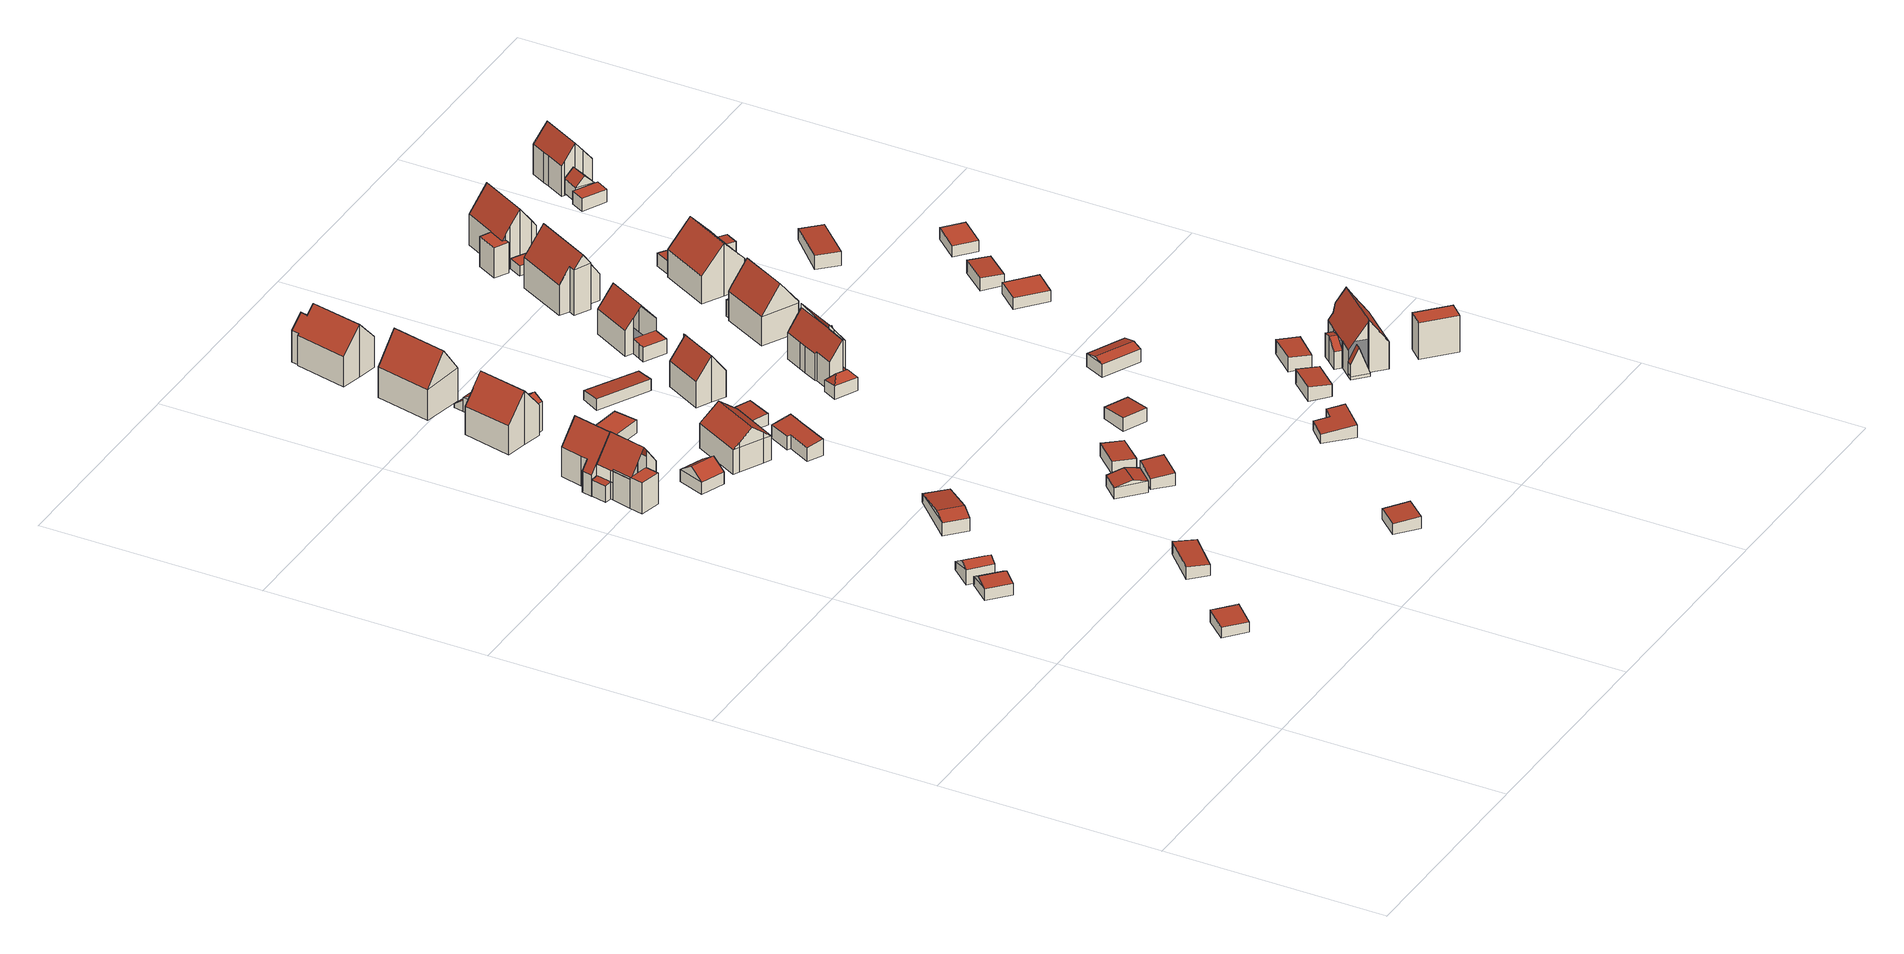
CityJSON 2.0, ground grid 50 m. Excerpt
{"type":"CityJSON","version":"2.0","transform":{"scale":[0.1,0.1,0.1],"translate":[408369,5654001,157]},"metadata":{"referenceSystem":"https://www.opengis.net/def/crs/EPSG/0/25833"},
"CityObjects":{
"building1":{"type":"Building","attributes":{"Dachtyp_tdc":"tdcPolyFlatRoof","Gemeindeschluessel":14612000,"Dachneigung":4.51,"QualitaetDacherkennung":78,"Geometrietyp2DReferenz":"3000","measuredHeight":2.89,"function":"31001_9998","roofType":"2100"},"geometry":[{"type":"Solid","lod":"2","boundaries":[[[[0,1,2,3]],[[1,4,5,2]],[[4,6,7,5]],[[6,0,3,7]],[[6,4,1,0]],[[3,2,5,7]]]],"semantics":{"surfaces":[{"type":"WallSurface"},{"type":"RoofSurface"},{"type":"GroundSurface"}],"values":[[0,0,0,0,1,2]]}}]},
"building2":{"type":"Building","attributes":{"Dachtyp_tdc":"tdcGableRoof","Gemeindeschluessel":14612000,"Dachneigung":11.69,"QualitaetDacherkennung":64,"Geometrietyp2DReferenz":"3000","measuredHeight":3.47,"function":"31001_9998","roofType":"3100"},"geometry":[{"type":"Solid","lod":"2","boundaries":[[[[8,9,10,11]],[[9,12,13,10]],[[12,14,15,13]],[[14,8,11,15]],[[12,9,16]],[[8,14,17]],[[9,8,17,16]],[[14,12,16,17]],[[11,10,13,15]]]],"semantics":{"surfaces":[{"type":"WallSurface"},{"type":"RoofSurface"},{"type":"GroundSurface"}],"values":[[0,0,0,0,0,0,1,1,2]]}}]},
"building3":{"type":"Building","attributes":{"Dachtyp_tdc":"tdcGableRoof","Gemeindeschluessel":14612000,"Dachneigung":33.63,"QualitaetDacherkennung":58,"Geometrietyp2DReferenz":"3000","measuredHeight":4.42,"function":"31001_9998","roofType":"3100"},"geometry":[{"type":"Solid","lod":"2","boundaries":[[[[18,19,20,21]],[[19,22,23,20]],[[22,24,25,23]],[[24,18,21,25]],[[22,19,26]],[[18,24,27]],[[19,18,27,26]],[[24,22,26,27]],[[21,20,23,25]]]],"semantics":{"surfaces":[{"type":"WallSurface"},{"type":"RoofSurface"},{"type":"GroundSurface"}],"values":[[0,0,0,0,0,0,1,1,2]]}}]},
"building4":{"type":"Building","attributes":{"Dachtyp_tdc":"tdcPolyFlatRoof","Gemeindeschluessel":14612000,"Dachneigung":4.24,"QualitaetDacherkennung":77,"Geometrietyp2DReferenz":"3000","measuredHeight":2.96,"function":"31001_9998","roofType":"2100"},"geometry":[{"type":"Solid","lod":"2","boundaries":[[[[28,29,30,31]],[[29,32,33,30]],[[32,34,35,33]],[[34,28,31,35]],[[34,32,29,28]],[[31,30,33,35]]]],"semantics":{"surfaces":[{"type":"WallSurface"},{"type":"RoofSurface"},{"type":"GroundSurface"}],"values":[[0,0,0,0,1,2]]}}]},
"building5":{"type":"Building","attributes":{"Gemeindeschluessel":14612000,"Geometrietyp2DReferenz":"3000","function":"31001_9998","roofType":"9999"},"children":["building5-1","building5-2","building5-3"]},
"building5-1":{"type":"BuildingPart","attributes":{"Dachtyp_tdc":"tdcGableRoof","Dachneigung":53.33,"QualitaetDacherkennung":81,"Geometrietyp2DReferenz":"3000","measuredHeight":12.27,"roofType":"3100"},"parents":["building5"],"geometry":[{"type":"MultiSurface","lod":"2","boundaries":[[[36,37,38,39]],[[37,40,41,38]],[[40,42,43,44,41]],[[45,46,47,48,49]],[[46,50,51,47]],[[50,52,53,51]],[[52,36,39,53]],[[46,45,54,55,56,57]],[[57,42,40,37,36,52,50,46]],[[39,38,41,44,58,59,60,48,47,51,53]]],"semantics":{"surfaces":[{"type":"WallSurface"},{"type":"RoofSurface"},{"type":"GroundSurface"}],"values":[0,0,0,0,0,0,0,1,1,2]}}]},
"building5-2":{"type":"BuildingPart","attributes":{"Dachtyp_tdc":"tdcPolyFlatRoof","Dachneigung":0,"QualitaetDacherkennung":50,"Geometrietyp2DReferenz":"3000","measuredHeight":7.19,"roofType":"1000"},"parents":["building5"],"geometry":[{"type":"MultiSurface","lod":"2","boundaries":[[[43,61,62,44]],[[61,63,64,62]],[[63,65,59,64]],[[65,66,60,59]],[[66,54,60]],[[65,63,61,43,67,56,65,66]],[[59,58,44,62,64,59,60]]],"semantics":{"surfaces":[{"type":"WallSurface"},{"type":"RoofSurface"},{"type":"GroundSurface"}],"values":[0,0,0,0,0,1,2]}}]},
"building5-3":{"type":"BuildingPart","attributes":{"Dachtyp_tdc":"tdcPolyFlatRoof","Dachneigung":8.34,"QualitaetDacherkennung":55,"Geometrietyp2DReferenz":"3000","measuredHeight":3.97,"roofType":"2100"},"parents":["building5"],"geometry":[{"type":"MultiSurface","lod":"2","boundaries":[[[68,69,70,60]],[[69,71,72,70]],[[71,73,74,72]],[[73,49,48,74]],[[49,73,71,69,68]],[[70,72,74,48,60]]],"semantics":{"surfaces":[{"type":"WallSurface"},{"type":"RoofSurface"},{"type":"GroundSurface"}],"values":[0,0,0,0,1,2]}}]},
"building6":{"type":"Building","attributes":{"Dachtyp_tdc":"tdcGableRoof","Gemeindeschluessel":14612000,"Dachneigung":11.07,"QualitaetDacherkennung":45,"Geometrietyp2DReferenz":"3000","measuredHeight":3.77,"function":"31001_9998","roofType":"3100"},"geometry":[{"type":"Solid","lod":"2","boundaries":[[[[75,76,77,78]],[[76,79,80,77]],[[79,81,82,80]],[[81,75,78,82]],[[79,76,83]],[[75,81,84]],[[76,75,84,83]],[[81,79,83,84]],[[78,77,80,82]]]],"semantics":{"surfaces":[{"type":"WallSurface"},{"type":"RoofSurface"},{"type":"GroundSurface"}],"values":[[0,0,0,0,0,0,1,1,2]]}}]},
"building7":{"type":"Building","attributes":{"Gemeindeschluessel":14612000,"Geometrietyp2DReferenz":"3000","function":"31001_9998","roofType":"9999"},"children":["building7-1","building7-2"]},
"building7-1":{"type":"BuildingPart","attributes":{"Dachtyp_tdc":"tdcFreeFormRoof","Dachneigung":43.07,"QualitaetDacherkennung":20,"Geometrietyp2DReferenz":"3000","measuredHeight":5,"roofType":"5000"},"parents":["building7"],"geometry":[{"type":"MultiSurface","lod":"2","boundaries":[[[85,86,87,88]],[[86,89,90,87]],[[89,91,92,90]],[[93,91,89]],[[94,93,89,86]],[[94,86,85]],[[93,94,85,91]],[[88,87,90,92]]],"semantics":{"surfaces":[{"type":"WallSurface"},{"type":"RoofSurface"},{"type":"GroundSurface"}],"values":[0,0,0,1,1,1,1,2]}}]},
"building7-2":{"type":"BuildingPart","attributes":{"Dachtyp_tdc":"tdcGableRoof","Dachneigung":53.76,"QualitaetDacherkennung":70,"Geometrietyp2DReferenz":"3000","measuredHeight":12.37,"roofType":"3100"},"parents":["building7"],"geometry":[{"type":"MultiSurface","lod":"2","boundaries":[[[95,96,97,98]],[[96,99,100,97]],[[99,101,102,100]],[[101,103,104,102]],[[103,105,106,104]],[[105,107,88,106]],[[107,85,88]],[[108,92,91]],[[108,109,110,92]],[[109,111,112,110]],[[111,113,114,112]],[[113,115,116,114]],[[115,95,98,116]],[[111,109,108,107,105,103]],[[103,101,99,96,95,115,113,111]],[[98,97,100,102,104,106,88,92,110,112,114,116]]],"semantics":{"surfaces":[{"type":"WallSurface"},{"type":"RoofSurface"},{"type":"GroundSurface"}],"values":[0,0,0,0,0,0,0,0,0,0,0,0,0,1,1,2]}}]},
"building8":{"type":"Building","attributes":{"Dachtyp_tdc":"tdcGableRoof","Gemeindeschluessel":14612000,"Dachneigung":35.34,"QualitaetDacherkennung":80,"Geometrietyp2DReferenz":"3000","measuredHeight":5.05,"function":"31001_9998","roofType":"3100"},"geometry":[{"type":"Solid","lod":"2","boundaries":[[[[117,118,119,120]],[[118,121,122,119]],[[121,123,124,122]],[[123,117,120,124]],[[121,118,125]],[[117,123,126]],[[118,117,126,125]],[[123,121,125,126]],[[120,119,122,124]]]],"semantics":{"surfaces":[{"type":"WallSurface"},{"type":"RoofSurface"},{"type":"GroundSurface"}],"values":[[0,0,0,0,0,0,1,1,2]]}}]},
"building9":{"type":"Building","attributes":{"Dachtyp_tdc":"tdcPolyFlatRoof","Gemeindeschluessel":14612000,"Dachneigung":3.6,"QualitaetDacherkennung":61,"Geometrietyp2DReferenz":"3000","measuredHeight":2.78,"function":"31001_9998","roofType":"2100"},"geometry":[{"type":"Solid","lod":"2","boundaries":[[[[127,128,129,130]],[[128,131,132,129]],[[131,133,134,132]],[[133,127,130,134]],[[133,131,128,127]],[[130,129,132,134]]]],"semantics":{"surfaces":[{"type":"WallSurface"},{"type":"RoofSurface"},{"type":"GroundSurface"}],"values":[[0,0,0,0,1,2]]}}]},
"building10":{"type":"Building","attributes":{"Dachtyp_tdc":"tdcGableRoof","Gemeindeschluessel":14612000,"Dachneigung":14.65,"QualitaetDacherkennung":82,"Geometrietyp2DReferenz":"3000","measuredHeight":3.55,"function":"31001_9998","roofType":"3100"},"geometry":[{"type":"Solid","lod":"2","boundaries":[[[[135,136,137,138]],[[136,139,140,137]],[[139,141,142,140]],[[141,135,138,142]],[[139,136,143]],[[135,141,144]],[[136,135,144,143]],[[141,139,143,144]],[[138,137,140,142]]]],"semantics":{"surfaces":[{"type":"WallSurface"},{"type":"RoofSurface"},{"type":"GroundSurface"}],"values":[[0,0,0,0,0,0,1,1,2]]}}]},
"building11":{"type":"Building","attributes":{"Gemeindeschluessel":14612000,"Geometrietyp2DReferenz":"3000","function":"31001_9998","roofType":"9999"},"children":["building11-1","building11-2","building11-3"]},
"building11-1":{"type":"BuildingPart","attributes":{"Dachtyp_tdc":"tdcGableRoof","Dachneigung":34.03,"QualitaetDacherkennung":47,"Geometrietyp2DReferenz":"3000","measuredHeight":8.12,"roofType":"3100"},"parents":["building11"],"geometry":[{"type":"MultiSurface","lod":"2","boundaries":[[[145,146,147,148]],[[146,149,150,147]],[[149,151,152,150]],[[151,153,154,152]],[[153,155,156,154]],[[151,149,146,145,146,157,158]],[[158,159,155,153,151]],[[160,147,148,147,150,152,154,156]]],"semantics":{"surfaces":[{"type":"WallSurface"},{"type":"RoofSurface"},{"type":"GroundSurface"}],"values":[0,0,0,0,0,1,1,2]}}]},
"building11-2":{"type":"BuildingPart","attributes":{"Dachtyp_tdc":"tdcPolyFlatRoof","Dachneigung":3.26,"QualitaetDacherkennung":32,"Geometrietyp2DReferenz":"3000","measuredHeight":3.89,"roofType":"2100"},"parents":["building11"],"geometry":[{"type":"MultiSurface","lod":"2","boundaries":[[[161,162,163,164]],[[162,165,166,163]],[[165,167,168,166]],[[167,165,162,161,169]],[[164,163,166,168,170]]],"semantics":{"surfaces":[{"type":"WallSurface"},{"type":"RoofSurface"},{"type":"GroundSurface"}],"values":[0,0,0,1,2]}}]},
"building11-3":{"type":"BuildingPart","attributes":{"Dachtyp_tdc":"tdcGableRoof","Dachneigung":50.67,"QualitaetDacherkennung":72,"Geometrietyp2DReferenz":"3000","measuredHeight":12.49,"roofType":"3100"},"parents":["building11"],"geometry":[{"type":"MultiSurface","lod":"2","boundaries":[[[171,172,173,168,167]],[[172,174,175,173]],[[174,176,148,175]],[[176,145,148]],[[177,156,155]],[[177,178,179,156]],[[178,180,181,179]],[[180,182,183,181]],[[182,184,185,183]],[[184,186,161,164,185]],[[180,178,177,159,187,157,176,174,172,171,188]],[[188,186,184,182,180]],[[164,170,168,173,175,148,147,160,156,179,181,183,185]]],"semantics":{"surfaces":[{"type":"WallSurface"},{"type":"RoofSurface"},{"type":"GroundSurface"}],"values":[0,0,0,0,0,0,0,0,0,0,1,1,2]}}]},
"building12":{"type":"Building","attributes":{"Dachtyp_tdc":"tdcPolyFlatRoof","Gemeindeschluessel":14612000,"Dachneigung":4,"QualitaetDacherkennung":85,"Geometrietyp2DReferenz":"3000","measuredHeight":2.84,"function":"31001_9998","roofType":"2100"},"geometry":[{"type":"Solid","lod":"2","boundaries":[[[[189,190,191,192]],[[190,193,194,191]],[[193,195,196,194]],[[195,189,192,196]],[[195,193,190,189]],[[192,191,194,196]]]],"semantics":{"surfaces":[{"type":"WallSurface"},{"type":"RoofSurface"},{"type":"GroundSurface"}],"values":[[0,0,0,0,1,2]]}}]},
"building13":{"type":"Building","attributes":{"Dachtyp_tdc":"tdcPolyFlatRoof","Gemeindeschluessel":14612000,"Dachneigung":0,"QualitaetDacherkennung":68,"Geometrietyp2DReferenz":"3000","measuredHeight":3,"function":"31001_9998","roofType":"1000"},"geometry":[{"type":"Solid","lod":"2","boundaries":[[[[197,198,199,200]],[[198,201,202,199]],[[201,203,204,202]],[[203,197,200,204]],[[203,201,198,197]],[[200,199,202,204]]]],"semantics":{"surfaces":[{"type":"WallSurface"},{"type":"RoofSurface"},{"type":"GroundSurface"}],"values":[[0,0,0,0,1,2]]}}]},
"building14":{"type":"Building","attributes":{"Dachtyp_tdc":"tdcGableRoof","Gemeindeschluessel":14612000,"Dachneigung":38.15,"QualitaetDacherkennung":83,"Geometrietyp2DReferenz":"3000","measuredHeight":9.28,"function":"31001_9998","roofType":"3100"},"geometry":[{"type":"Solid","lod":"2","boundaries":[[[[205,206,207,208]],[[206,209,210,207]],[[209,211,212,210]],[[211,213,214,212]],[[213,215,216,214]],[[215,205,208,216]],[[215,217,218,219,205]],[[206,219,218,220,209]],[[209,220,211]],[[211,220,218,217,213]],[[205,219,206]],[[213,217,215]],[[208,207,210,212,214,216]]]],"semantics":{"surfaces":[{"type":"WallSurface"},{"type":"RoofSurface"},{"type":"GroundSurface"}],"values":[[0,0,0,0,0,0,1,1,0,0,0,0,2]]}}]},
"building15":{"type":"Building","attributes":{"Dachtyp_tdc":"tdcPolyFlatRoof","Gemeindeschluessel":14612000,"Dachneigung":5.16,"QualitaetDacherkennung":82,"Geometrietyp2DReferenz":"3000","measuredHeight":3.08,"function":"31001_9998","roofType":"2100"},"geometry":[{"type":"Solid","lod":"2","boundaries":[[[[221,222,223,224]],[[222,225,226,223]],[[225,227,228,226]],[[227,221,224,228]],[[227,225,222,221]],[[224,223,226,228]]]],"semantics":{"surfaces":[{"type":"WallSurface"},{"type":"RoofSurface"},{"type":"GroundSurface"}],"values":[[0,0,0,0,1,2]]}}]},
"building16":{"type":"Building","attributes":{"Dachtyp_tdc":"tdcPolyFlatRoof","Gemeindeschluessel":14612000,"Dachneigung":7.76,"QualitaetDacherkennung":77,"Geometrietyp2DReferenz":"3000","measuredHeight":3.78,"function":"31001_9998","roofType":"2100"},"geometry":[{"type":"Solid","lod":"2","boundaries":[[[[229,230,231,232]],[[230,233,234,231]],[[233,235,236,234]],[[235,237,238,236]],[[237,239,240,238]],[[239,241,242,240]],[[241,243,244,242]],[[243,245,246,244]],[[245,247,248,246]],[[247,249,250,248]],[[249,229,232,250]],[[249,247,245,243,241,239,237,235,233,230,229]],[[232,231,234,236,238,240,242,244,246,248,250]]]],"semantics":{"surfaces":[{"type":"WallSurface"},{"type":"RoofSurface"},{"type":"GroundSurface"}],"values":[[0,0,0,0,0,0,0,0,0,0,0,1,2]]}}]},
"building17":{"type":"Building","attributes":{"Dachtyp_tdc":"tdcGableRoof","Gemeindeschluessel":14612000,"Dachneigung":27.04,"QualitaetDacherkennung":71,"Geometrietyp2DReferenz":"3000","measuredHeight":4.66,"function":"31001_9998","roofType":"3100"},"geometry":[{"type":"Solid","lod":"2","boundaries":[[[[251,252,253,254]],[[255,256,257,258]],[[259,260,256,255]],[[260,252,257,256]],[[252,251,258,257]],[[251,259,255,258]],[[252,260,253]],[[259,251,254]],[[260,259,254,253]]]],"semantics":{"surfaces":[{"type":"RoofSurface"},{"type":"GroundSurface"},{"type":"WallSurface"}],"values":[[0,1,2,2,2,2,2,2,0]]}}]},
"building18":{"type":"Building","attributes":{"Dachtyp_tdc":"tdcGableRoof","Gemeindeschluessel":14612000,"Dachneigung":54.34,"QualitaetDacherkennung":71,"Geometrietyp2DReferenz":"3000","measuredHeight":13.81,"function":"31001_9998","roofType":"3100"},"geometry":[{"type":"Solid","lod":"2","boundaries":[[[[261,262,263,264]],[[262,265,266,263]],[[265,267,268,266]],[[267,261,264,268]],[[265,262,269]],[[261,267,270]],[[262,261,270,269]],[[267,265,269,270]],[[264,263,266,268]]]],"semantics":{"surfaces":[{"type":"WallSurface"},{"type":"RoofSurface"},{"type":"GroundSurface"}],"values":[[0,0,0,0,0,0,1,1,2]]}}]},
"building19":{"type":"Building","attributes":{"Dachtyp_tdc":"tdcPolyFlatRoof","Gemeindeschluessel":14612000,"Dachneigung":38.9,"QualitaetDacherkennung":27,"Geometrietyp2DReferenz":"3000","measuredHeight":2.67,"function":"31001_9998","roofType":"2100"},"geometry":[{"type":"Solid","lod":"2","boundaries":[[[[271,272,273,257]],[[272,274,275,273]],[[274,276,258,275]],[[276,271,257,258]],[[276,274,272,271]],[[257,273,275,258]]]],"semantics":{"surfaces":[{"type":"WallSurface"},{"type":"RoofSurface"},{"type":"GroundSurface"}],"values":[[0,0,0,0,1,2]]}}]},
"building20":{"type":"Building","attributes":{"Dachtyp_tdc":"tdcPolyFlatRoof","Gemeindeschluessel":14612000,"Dachneigung":2.63,"QualitaetDacherkennung":76,"Geometrietyp2DReferenz":"3000","measuredHeight":2.51,"function":"31001_9998","roofType":"2100"},"geometry":[{"type":"Solid","lod":"2","boundaries":[[[[277,278,279,280]],[[278,281,282,279]],[[281,283,284,282]],[[283,277,280,284]],[[283,281,278,277]],[[280,279,282,284]]]],"semantics":{"surfaces":[{"type":"WallSurface"},{"type":"RoofSurface"},{"type":"GroundSurface"}],"values":[[0,0,0,0,1,2]]}}]},
"building21":{"type":"Building","attributes":{"Dachtyp_tdc":"tdcPolyFlatRoof","Gemeindeschluessel":14612000,"Dachneigung":6.71,"QualitaetDacherkennung":60,"Geometrietyp2DReferenz":"3000","measuredHeight":2.64,"function":"31001_9998","roofType":"2100"},"geometry":[{"type":"Solid","lod":"2","boundaries":[[[[285,286,287,288]],[[286,289,290,287]],[[289,291,292,290]],[[291,285,288,292]],[[291,289,286,285]],[[288,287,290,292]]]],"semantics":{"surfaces":[{"type":"WallSurface"},{"type":"RoofSurface"},{"type":"GroundSurface"}],"values":[[0,0,0,0,1,2]]}}]},
"building22":{"type":"Building","attributes":{"Dachtyp_tdc":"tdcGableRoof","Gemeindeschluessel":14612000,"Dachneigung":47.99,"QualitaetDacherkennung":70,"Geometrietyp2DReferenz":"3000","measuredHeight":12.25,"function":"31001_9998","roofType":"3100"},"geometry":[{"type":"Solid","lod":"2","boundaries":[[[[293,294,295,296]],[[294,297,298,295]],[[297,299,300,298]],[[299,301,302,300]],[[301,303,304,302]],[[303,305,306,304]],[[305,307,308,306]],[[307,309,310,308]],[[309,311,312,310]],[[311,293,296,312]],[[307,305,303,301]],[[301,299,297,294,293,311,309,307]],[[296,295,298,300,302,304,306,308,310,312]]]],"semantics":{"surfaces":[{"type":"WallSurface"},{"type":"RoofSurface"},{"type":"GroundSurface"}],"values":[[0,0,0,0,0,0,0,0,0,0,1,1,2]]}}]},
"building23":{"type":"Building","attributes":{"Dachtyp_tdc":"tdcPolyFlatRoof","Gemeindeschluessel":14612000,"Dachneigung":4.52,"QualitaetDacherkennung":79,"Geometrietyp2DReferenz":"3000","measuredHeight":3.19,"function":"31001_9998","roofType":"2100"},"geometry":[{"type":"Solid","lod":"2","boundaries":[[[[313,314,315,316]],[[314,317,318,315]],[[317,319,320,318]],[[319,313,316,320]],[[319,317,314,313]],[[316,315,318,320]]]],"semantics":{"surfaces":[{"type":"WallSurface"},{"type":"RoofSurface"},{"type":"GroundSurface"}],"values":[[0,0,0,0,1,2]]}}]},
"building24":{"type":"Building","attributes":{"Dachtyp_tdc":"tdcPolyFlatRoof","Gemeindeschluessel":14612000,"Dachneigung":5.51,"QualitaetDacherkennung":54,"Geometrietyp2DReferenz":"3000","measuredHeight":2.88,"function":"31001_9998","roofType":"2100"},"geometry":[{"type":"Solid","lod":"2","boundaries":[[[[321,322,323,324]],[[322,325,326,323]],[[325,327,328,326]],[[327,329,330,328]],[[329,331,332,330]],[[331,321,324,332]],[[331,329,327,325,322,321]],[[324,323,326,328,330,332]]]],"semantics":{"surfaces":[{"type":"WallSurface"},{"type":"RoofSurface"},{"type":"GroundSurface"}],"values":[[0,0,0,0,0,0,1,2]]}}]},
"building25":{"type":"Building","attributes":{"Dachtyp_tdc":"tdcGableRoof","Gemeindeschluessel":14612000,"Dachneigung":53.02,"QualitaetDacherkennung":72,"Geometrietyp2DReferenz":"3000","measuredHeight":10.78,"function":"31001_9998","roofType":"3100"},"geometry":[{"type":"Solid","lod":"2","boundaries":[[[[333,334,335,336]],[[334,337,338,335]],[[337,339,340,338]],[[339,341,342,340]],[[341,343,344,342]],[[343,345,346,344]],[[345,347,348,346]],[[347,349,350,348]],[[349,351,352,350]],[[351,333,336,352]],[[347,345,343,341,339,337,334,333]],[[333,351,349,347]],[[336,335,338,340,342,344,346,348,350,352]]]],"semantics":{"surfaces":[{"type":"WallSurface"},{"type":"RoofSurface"},{"type":"GroundSurface"}],"values":[[0,0,0,0,0,0,0,0,0,0,1,1,2]]}}]},
"building26":{"type":"Building","attributes":{"Dachtyp_tdc":"tdcFreeFormRoof","Gemeindeschluessel":14612000,"Dachneigung":45.6,"QualitaetDacherkennung":72,"Geometrietyp2DReferenz":"3000","measuredHeight":4.65,"function":"31001_9998","roofType":"5000"},"geometry":[{"type":"Solid","lod":"2","boundaries":[[[[353,354,355,356]],[[354,357,358,355]],[[357,359,360,358]],[[359,361,362,360]],[[361,363,364,362]],[[363,353,356,364]],[[365,354,353]],[[361,366,363]],[[363,366,365,353]],[[361,359,357,354,365,366]],[[356,355,358,360,362,364]]]],"semantics":{"surfaces":[{"type":"WallSurface"},{"type":"RoofSurface"},{"type":"GroundSurface"}],"values":[[0,0,0,0,0,0,1,1,1,1,2]]}}]},
"building27":{"type":"Building","attributes":{"Dachtyp_tdc":"tdcPolyFlatRoof","Gemeindeschluessel":14612000,"Dachneigung":5.35,"QualitaetDacherkennung":57,"Geometrietyp2DReferenz":"3000","measuredHeight":2.8,"function":"31001_9998","roofType":"2100"},"geometry":[{"type":"Solid","lod":"2","boundaries":[[[[367,359,360,362]],[[359,368,369,360]],[[368,370,371,369]],[[370,367,362,371]],[[370,368,359,367]],[[362,360,369,371]]]],"semantics":{"surfaces":[{"type":"WallSurface"},{"type":"RoofSurface"},{"type":"GroundSurface"}],"values":[[0,0,0,0,1,2]]}}]},
"building28":{"type":"Building","attributes":{"Gemeindeschluessel":14612000,"Geometrietyp2DReferenz":"3000","function":"31001_9998","roofType":"9999"},"children":["building28-1","building28-2","building28-3"]},
"building28-1":{"type":"BuildingPart","attributes":{"Dachtyp_tdc":"tdcGableRoof","Dachneigung":56.06,"QualitaetDacherkennung":8,"Geometrietyp2DReferenz":"3000","measuredHeight":5.51,"roofType":"3100"},"parents":["building28"],"geometry":[{"type":"MultiSurface","lod":"2","boundaries":[[[372,373,374,375]],[[373,376,377,374]],[[376,378,379,377]],[[376,373,380]],[[373,372,381,380]],[[378,376,380,381]],[[375,374,377,379]]],"semantics":{"surfaces":[{"type":"WallSurface"},{"type":"RoofSurface"},{"type":"GroundSurface"}],"values":[0,0,0,0,1,1,2]}}]},
"building28-2":{"type":"BuildingPart","attributes":{"Dachtyp_tdc":"tdcPolyFlatRoof","Dachneigung":54.3,"QualitaetDacherkennung":52,"Geometrietyp2DReferenz":"3000","measuredHeight":10.82,"roofType":"2100"},"parents":["building28"],"geometry":[{"type":"MultiSurface","lod":"2","boundaries":[[[382,383,384,385]],[[383,386,387,384]],[[386,388,389,387]],[[388,390,391,389]],[[390,392,393,391]],[[392,394,395,393]],[[394,396,397,395]],[[396,398,399,397]],[[398,396,394,392,390,388,386,383,382]],[[385,384,387,389,391,393,395,397,399]]],"semantics":{"surfaces":[{"type":"WallSurface"},{"type":"RoofSurface"},{"type":"GroundSurface"}],"values":[0,0,0,0,0,0,0,0,1,2]}}]},
"building28-3":{"type":"BuildingPart","attributes":{"Dachtyp_tdc":"tdcPolyFlatRoof","Dachneigung":52.68,"QualitaetDacherkennung":68,"Geometrietyp2DReferenz":"3000","measuredHeight":11.81,"roofType":"2100"},"parents":["building28"],"geometry":[{"type":"MultiSurface","lod":"2","boundaries":[[[400,401,402,399,398]],[[401,403,375,402]],[[403,372,375]],[[404,405,406,379,378]],[[405,407,408,406]],[[407,409,382,385,408]],[[409,407,405,404,403,401,400]],[[399,402,375,379,406,408,385]]],"semantics":{"surfaces":[{"type":"WallSurface"},{"type":"RoofSurface"},{"type":"GroundSurface"}],"values":[0,0,0,0,0,0,1,2]}}]},
"building29":{"type":"Building","attributes":{"Dachtyp_tdc":"tdcPolyFlatRoof","Gemeindeschluessel":14612000,"Dachneigung":6.46,"QualitaetDacherkennung":72,"Geometrietyp2DReferenz":"3000","measuredHeight":3.41,"function":"31001_9998","roofType":"2100"},"geometry":[{"type":"Solid","lod":"2","boundaries":[[[[410,411,412,413]],[[411,414,415,412]],[[414,416,417,415]],[[416,410,413,417]],[[416,414,411,410]],[[413,412,415,417]]]],"semantics":{"surfaces":[{"type":"WallSurface"},{"type":"RoofSurface"},{"type":"GroundSurface"}],"values":[[0,0,0,0,1,2]]}}]},
"building30":{"type":"Building","attributes":{"Gemeindeschluessel":14612000,"Geometrietyp2DReferenz":"3000","function":"31001_9998","roofType":"9999"},"children":["building30-1","building30-2"]},
"building30-1":{"type":"BuildingPart","attributes":{"Dachtyp_tdc":"tdcPolyFlatRoof","Dachneigung":0,"QualitaetDacherkennung":50,"Geometrietyp2DReferenz":"3000","measuredHeight":3.39,"roofType":"1000"},"parents":["building30"],"geometry":[{"type":"MultiSurface","lod":"2","boundaries":[[[418,419,420,421]],[[419,422,423,420]],[[422,424,425,423]],[[424,426,427,425]],[[426,424,422,419,418,428]],[[421,420,423,425,427,429]]],"semantics":{"surfaces":[{"type":"WallSurface"},{"type":"RoofSurface"},{"type":"GroundSurface"}],"values":[0,0,0,0,1,2]}}]},
"building30-2":{"type":"BuildingPart","attributes":{"Dachtyp_tdc":"tdcGableRoof","Dachneigung":51.84,"QualitaetDacherkennung":72,"Geometrietyp2DReferenz":"3000","measuredHeight":10.65,"roofType":"3100"},"parents":["building30"],"geometry":[{"type":"MultiSurface","lod":"2","boundaries":[[[430,431,418,421,432]],[[433,434,435,427,426]],[[434,436,437,435]],[[436,438,439,437]],[[438,440,441,439]],[[440,442,443,441]],[[442,430,432,443]],[[438,436,434,433,444]],[[444,431,430,442,440,438]],[[432,421,429,427,435,437,439,441,443]]],"semantics":{"surfaces":[{"type":"WallSurface"},{"type":"RoofSurface"},{"type":"GroundSurface"}],"values":[0,0,0,0,0,0,0,1,1,2]}}]},
"building31":{"type":"Building","attributes":{"Dachtyp_tdc":"tdcGableRoof","Gemeindeschluessel":14612000,"Dachneigung":15.3,"QualitaetDacherkennung":88,"Geometrietyp2DReferenz":"3000","measuredHeight":3.73,"function":"31001_9998","roofType":"3100"},"geometry":[{"type":"Solid","lod":"2","boundaries":[[[[445,446,447,448]],[[446,449,450,447]],[[449,451,452,450]],[[451,445,448,452]],[[449,446,453]],[[445,451,454]],[[446,445,454,453]],[[451,449,453,454]],[[448,447,450,452]]]],"semantics":{"surfaces":[{"type":"WallSurface"},{"type":"RoofSurface"},{"type":"GroundSurface"}],"values":[[0,0,0,0,0,0,1,1,2]]}}]},
"building32":{"type":"Building","attributes":{"Dachtyp_tdc":"tdcPolyFlatRoof","Gemeindeschluessel":14612000,"Dachneigung":5.1,"QualitaetDacherkennung":76,"Geometrietyp2DReferenz":"3000","measuredHeight":3.35,"function":"31001_9998","roofType":"2100"},"geometry":[{"type":"Solid","lod":"2","boundaries":[[[[455,456,457,458]],[[456,459,460,457]],[[459,461,462,460]],[[461,455,458,462]],[[461,459,456,455]],[[458,457,460,462]]]],"semantics":{"surfaces":[{"type":"WallSurface"},{"type":"RoofSurface"},{"type":"GroundSurface"}],"values":[[0,0,0,0,1,2]]}}]},
"building33":{"type":"Building","attributes":{"Gemeindeschluessel":14612000,"Geometrietyp2DReferenz":"3000","function":"31001_9998","roofType":"9999"},"children":["building33-1","building33-2","building33-3"]},
"building33-1":{"type":"BuildingPart","attributes":{"Dachtyp_tdc":"tdcGableRoof","Dachneigung":33.1,"QualitaetDacherkennung":5,"Geometrietyp2DReferenz":"3000","measuredHeight":6.01,"roofType":"3100"},"parents":["building33"],"geometry":[{"type":"MultiSurface","lod":"2","boundaries":[[[463,464,465,466]],[[464,467,468,465]],[[467,469,470,468]],[[469,471,472,470]],[[467,464,463,473]],[[473,471,469,467]],[[474,466,465,468,470,472]]],"semantics":{"surfaces":[{"type":"WallSurface"},{"type":"RoofSurface"},{"type":"GroundSurface"}],"values":[0,0,0,0,1,1,2]}}]},
"building33-2":{"type":"BuildingPart","attributes":{"Dachtyp_tdc":"tdcGableRoof","Dachneigung":69.68,"QualitaetDacherkennung":8,"Geometrietyp2DReferenz":"3000","measuredHeight":7.16,"roofType":"3100"},"parents":["building33"],"geometry":[{"type":"MultiSurface","lod":"2","boundaries":[[[475,476,477,478]],[[476,479,480,477]],[[479,481,482,480]],[[483,484,485,486]],[[475,486,485,476]],[[479,484,483,481]],[[476,485,484,479]],[[478,477,480,482]]],"semantics":{"surfaces":[{"type":"WallSurface"},{"type":"RoofSurface"},{"type":"GroundSurface"}],"values":[0,0,0,1,1,0,0,2]}}]},
"building33-3":{"type":"BuildingPart","attributes":{"Dachtyp_tdc":"tdcGableRoof","Dachneigung":53.64,"QualitaetDacherkennung":74,"Geometrietyp2DReferenz":"3000","measuredHeight":12.18,"roofType":"3100"},"parents":["building33"],"geometry":[{"type":"MultiSurface","lod":"2","boundaries":[[[487,488,489,490]],[[488,491,492,489]],[[491,493,475,478,492]],[[494,495,496,482,481,483]],[[495,497,463,466,496]],[[498,472,471]],[[498,499,500,472]],[[499,501,502,500]],[[501,503,504,502]],[[503,505,506,504]],[[505,507,508,506]],[[507,509,510,508]],[[509,487,490,510]],[[505,503,501,499,498,497,495,494,493,491]],[[491,488,487,509,507,505]],[[490,489,492,478,482,496,466,474,472,500,502,504,506,508,510]]],"semantics":{"surfaces":[{"type":"WallSurface"},{"type":"RoofSurface"},{"type":"GroundSurface"}],"values":[0,0,0,0,0,0,0,0,0,0,0,0,0,1,1,2]}}]},
"building34":{"type":"Building","attributes":{"Gemeindeschluessel":14612000,"Geometrietyp2DReferenz":"3000","function":"31001_9998","roofType":"9999"},"children":["building34-1","building34-2"]},
"building34-1":{"type":"BuildingPart","attributes":{"Dachtyp_tdc":"tdcPolyFlatRoof","Dachneigung":7.1,"QualitaetDacherkennung":43,"Geometrietyp2DReferenz":"3000","measuredHeight":4.1,"roofType":"2100"},"parents":["building34"],"geometry":[{"type":"MultiSurface","lod":"2","boundaries":[[[511,512,513,514]],[[515,516,517,518]],[[516,511,514,517]],[[516,515,512,511]],[[514,513,518,517]]],"semantics":{"surfaces":[{"type":"WallSurface"},{"type":"RoofSurface"},{"type":"GroundSurface"}],"values":[0,0,0,1,2]}}]},
"building34-2":{"type":"BuildingPart","attributes":{"Dachtyp_tdc":"tdcGableRoof","Dachneigung":53.29,"QualitaetDacherkennung":72,"Geometrietyp2DReferenz":"3000","measuredHeight":12.91,"roofType":"3100"},"parents":["building34"],"geometry":[{"type":"MultiSurface","lod":"2","boundaries":[[[519,520,515,518,521]],[[522,513,512]],[[522,523,524,513]],[[523,525,526,524]],[[525,527,528,526]],[[527,519,521,528]],[[527,529,530,531,519]],[[532,533,530,529,534]],[[523,532,534,525]],[[525,534,529,527]],[[520,531,530,533,522]],[[522,533,532,523]],[[519,531,520]],[[521,518,513,524,526,528]]],"semantics":{"surfaces":[{"type":"WallSurface"},{"type":"RoofSurface"},{"type":"GroundSurface"}],"values":[0,0,0,0,0,0,1,1,0,0,0,0,0,2]}}]},
"building35":{"type":"Building","attributes":{"Dachtyp_tdc":"tdcFreeFormRoof","Gemeindeschluessel":14612000,"Dachneigung":53.7,"QualitaetDacherkennung":63,"Geometrietyp2DReferenz":"3000","measuredHeight":13.44,"function":"31001_9998","roofType":"5000"},"geometry":[{"type":"Solid","lod":"2","boundaries":[[[[535,536,537,538]],[[536,539,540,537]],[[539,541,542,540]],[[541,543,544,542]],[[543,545,546,544]],[[547,548,536,535,549,550]],[[543,541,539,548,547,551,552,553,554,545]],[[539,536,548]],[[550,551,547]],[[546,555,556,557,558,559,560,538,537,540,542,544]],[[545,554,555,546]],[[554,553,556,555]],[[553,552,557,556]],[[552,551,558,557]],[[551,550,559,558]],[[550,549,560,559]],[[549,535,538,560]]]],"semantics":{"surfaces":[{"type":"WallSurface"},{"type":"RoofSurface"},{"type":"GroundSurface"}],"values":[[0,0,0,0,0,1,1,0,0,2,0,0,0,0,0,0,0]]}}]},
"building36":{"type":"Building","attributes":{"Dachtyp_tdc":"tdcPolyFlatRoof","Gemeindeschluessel":14612000,"Dachneigung":0,"QualitaetDacherkennung":67,"Geometrietyp2DReferenz":"3000","measuredHeight":8.5,"function":"31001_9998","roofType":"1000"},"geometry":[{"type":"Solid","lod":"2","boundaries":[[[[561,562,563,564]],[[562,565,566,563]],[[565,567,568,566]],[[567,561,564,568]],[[567,565,562,561]],[[564,563,566,568]]]],"semantics":{"surfaces":[{"type":"WallSurface"},{"type":"RoofSurface"},{"type":"GroundSurface"}],"values":[[0,0,0,0,1,2]]}}]},
"building37":{"type":"Building","attributes":{"Dachtyp_tdc":"tdcPolyFlatRoof","Gemeindeschluessel":14612000,"Dachneigung":0,"QualitaetDacherkennung":52,"Geometrietyp2DReferenz":"3000","measuredHeight":2.27,"function":"31001_9998","roofType":"1000"},"geometry":[{"type":"Solid","lod":"2","boundaries":[[[[569,570,571,572]],[[570,573,574,571]],[[573,575,576,574]],[[575,569,572,576]],[[575,573,570,569]],[[572,571,574,576]]]],"semantics":{"surfaces":[{"type":"WallSurface"},{"type":"RoofSurface"},{"type":"GroundSurface"}],"values":[[0,0,0,0,1,2]]}}]},
"building38":{"type":"Building","attributes":{"Gemeindeschluessel":14612000,"Geometrietyp2DReferenz":"3000","function":"31001_9998","roofType":"9999"},"children":["building38-1","building38-2"]},
"building38-1":{"type":"BuildingPart","attributes":{"Dachtyp_tdc":"tdcPolyFlatRoof","Dachneigung":4.14,"QualitaetDacherkennung":53,"Geometrietyp2DReferenz":"3000","measuredHeight":7.06,"roofType":"2100"},"parents":["building38"],"geometry":[{"type":"MultiSurface","lod":"2","boundaries":[[[577,578,579]],[[577,580,581,578]],[[580,582,583,581]],[[582,584,585,586,583]],[[584,582,580,577]],[[578,581,583,586]]],"semantics":{"surfaces":[{"type":"WallSurface"},{"type":"RoofSurface"},{"type":"GroundSurface"}],"values":[0,0,0,0,1,2]}}]},
"building38-2":{"type":"BuildingPart","attributes":{"Dachtyp_tdc":"tdcGableRoof","Dachneigung":46.98,"QualitaetDacherkennung":76,"Geometrietyp2DReferenz":"3000","measuredHeight":12.2,"roofType":"3100"},"parents":["building38"],"geometry":[{"type":"MultiSurface","lod":"2","boundaries":[[[587,588,589,590]],[[588,591,592,589]],[[591,593,594,592]],[[593,579,578,594]],[[585,595,596,586]],[[595,597,598,596]],[[597,599,600,598]],[[599,601,602,600]],[[601,603,604,602]],[[603,587,590,604]],[[599,597,595,585,579,593,591,588]],[[588,587,603,601,599]],[[590,589,592,594,578,586,596,598,600,602,604]]],"semantics":{"surfaces":[{"type":"WallSurface"},{"type":"RoofSurface"},{"type":"GroundSurface"}],"values":[0,0,0,0,0,0,0,0,0,0,1,1,2]}}]},
"building39":{"type":"Building","attributes":{"Dachtyp_tdc":"tdcPolyFlatRoof","Gemeindeschluessel":14612000,"Dachneigung":0,"QualitaetDacherkennung":76,"Geometrietyp2DReferenz":"3000","measuredHeight":2.57,"function":"31001_9998","roofType":"1000"},"geometry":[{"type":"Solid","lod":"2","boundaries":[[[[605,606,607,608]],[[606,609,610,607]],[[609,611,612,610]],[[611,605,608,612]],[[611,609,606,605]],[[608,607,610,612]]]],"semantics":{"surfaces":[{"type":"WallSurface"},{"type":"RoofSurface"},{"type":"GroundSurface"}],"values":[[0,0,0,0,1,2]]}}]},
"building40":{"type":"Building","attributes":{"Gemeindeschluessel":14612000,"Geometrietyp2DReferenz":"3000","function":"31001_9998","roofType":"9999"},"children":["building40-1","building40-2"]},
"building40-1":{"type":"BuildingPart","attributes":{"Dachtyp_tdc":"tdcGableRoof","Dachneigung":54.33,"QualitaetDacherkennung":67,"Geometrietyp2DReferenz":"3000","measuredHeight":13.11,"roofType":"3100"},"parents":["building40"],"geometry":[{"type":"MultiSurface","lod":"2","boundaries":[[[613,614,615,616,617]],[[614,618,619,615]],[[618,620,621,619]],[[620,622,623,621]],[[622,624,625,623]],[[624,626,627,625]],[[626,628,629,627]],[[628,630,631,629]],[[630,632,633,631]],[[632,634,635,633]],[[634,636,637,635]],[[636,638,639,637]],[[638,640,639]],[[634,632,630,628,626,624,622,620,618]],[[618,614,613,641,638,636,634]],[[642,616,615,619,621,623,625,627,629,631,633,635,637,639]]],"semantics":{"surfaces":[{"type":"WallSurface"},{"type":"RoofSurface"},{"type":"GroundSurface"}],"values":[0,0,0,0,0,0,0,0,0,0,0,0,0,1,1,2]}}]},
"building40-2":{"type":"BuildingPart","attributes":{"Dachtyp_tdc":"tdcPolyFlatRoof","Dachneigung":3.16,"QualitaetDacherkennung":62,"Geometrietyp2DReferenz":"3000","measuredHeight":7.14,"roofType":"2100"},"parents":["building40"],"geometry":[{"type":"MultiSurface","lod":"2","boundaries":[[[640,643,644,639]],[[643,645,646,644]],[[645,647,648,646]],[[647,617,616,648]],[[617,647,645,643,640,649]],[[642,639,644,646,648,616]]],"semantics":{"surfaces":[{"type":"WallSurface"},{"type":"RoofSurface"},{"type":"GroundSurface"}],"values":[0,0,0,0,1,2]}}]},
"building41":{"type":"Building","attributes":{"Dachtyp_tdc":"tdcPolyFlatRoof","Gemeindeschluessel":14612000,"Dachneigung":4.29,"QualitaetDacherkennung":53,"Geometrietyp2DReferenz":"3000","measuredHeight":3,"function":"31001_9998","roofType":"2100"},"geometry":[{"type":"Solid","lod":"2","boundaries":[[[[650,651,652,653]],[[651,654,655,652]],[[654,656,657,655]],[[656,658,659,657]],[[658,650,653,659]],[[658,656,654,651,650]],[[653,652,655,657,659]]]],"semantics":{"surfaces":[{"type":"WallSurface"},{"type":"RoofSurface"},{"type":"GroundSurface"}],"values":[[0,0,0,0,0,1,2]]}}]},
"building42":{"type":"Building","attributes":{"Dachtyp_tdc":"tdcPolyFlatRoof","Gemeindeschluessel":14612000,"Dachneigung":3.53,"QualitaetDacherkennung":83,"Geometrietyp2DReferenz":"3000","measuredHeight":3.01,"function":"31001_9998","roofType":"2100"},"geometry":[{"type":"Solid","lod":"2","boundaries":[[[[660,661,662,663]],[[661,664,665,662]],[[664,666,667,665]],[[666,660,663,667]],[[666,664,661,660]],[[663,662,665,667]]]],"semantics":{"surfaces":[{"type":"WallSurface"},{"type":"RoofSurface"},{"type":"GroundSurface"}],"values":[[0,0,0,0,1,2]]}}]},
"building43":{"type":"Building","attributes":{"Dachtyp_tdc":"tdcPolyFlatRoof","Gemeindeschluessel":14612000,"Dachneigung":3.94,"QualitaetDacherkennung":57,"Geometrietyp2DReferenz":"3000","measuredHeight":3.28,"function":"31001_9998","roofType":"2100"},"geometry":[{"type":"Solid","lod":"2","boundaries":[[[[668,669,670,671]],[[669,672,673,670]],[[672,674,675,673]],[[674,668,671,675]],[[674,672,669,668]],[[671,670,673,675]]]],"semantics":{"surfaces":[{"type":"WallSurface"},{"type":"RoofSurface"},{"type":"GroundSurface"}],"values":[[0,0,0,0,1,2]]}}]},
"building44":{"type":"Building","attributes":{"Dachtyp_tdc":"tdcPolyFlatRoof","Gemeindeschluessel":14612000,"Dachneigung":0,"QualitaetDacherkennung":77,"Geometrietyp2DReferenz":"3000","measuredHeight":2.6,"function":"31001_9998","roofType":"1000"},"geometry":[{"type":"Solid","lod":"2","boundaries":[[[[676,677,678,679]],[[677,680,681,678]],[[680,682,683,681]],[[682,676,679,683]],[[682,680,677,676]],[[679,678,681,683]]]],"semantics":{"surfaces":[{"type":"WallSurface"},{"type":"RoofSurface"},{"type":"GroundSurface"}],"values":[[0,0,0,0,1,2]]}}]},
"building45":{"type":"Building","attributes":{"Dachtyp_tdc":"tdcPolyFlatRoof","Gemeindeschluessel":14612000,"Dachneigung":0,"QualitaetDacherkennung":0,"Geometrietyp2DReferenz":"3000","BezugspunktDach":"2000","measuredHeight":3,"function":"31001_9998"},"geometry":[{"type":"MultiSurface","lod":"2","boundaries":[[[684,685,686,687,688,689]],[[689,688,690,691]],[[688,687,692,690]],[[687,686,693,692]],[[686,685,694,693]],[[685,684,695,694]],[[684,689,691,695]],[[691,690,692,693,694,695]]],"semantics":{"surfaces":[{"type":"RoofSurface"},{"type":"WallSurface"},{"type":"GroundSurface"}],"values":[0,1,1,1,1,1,1,2]}}]},
"building46":{"type":"Building","attributes":{"Dachtyp_tdc":"tdcGableRoof","Gemeindeschluessel":14612000,"Dachneigung":45.21,"QualitaetDacherkennung":65,"Geometrietyp2DReferenz":"3000","measuredHeight":5.43,"function":"31001_9998","roofType":"3100"},"geometry":[{"type":"Solid","lod":"2","boundaries":[[[[696,697,698,699]],[[697,700,701,698]],[[700,702,703,701]],[[697,696,704]],[[702,700,705]],[[696,702,705,704]],[[700,697,704,705]],[[703,699,698,701]],[[702,696,699,703]]]],"semantics":{"surfaces":[{"type":"WallSurface"},{"type":"RoofSurface"},{"type":"GroundSurface"}],"values":[[0,0,0,0,0,1,1,2,0]]}}]},
"building47":{"type":"Building","attributes":{"Gemeindeschluessel":14612000,"Geometrietyp2DReferenz":"3000","function":"31001_9998","roofType":"9999"},"children":["building47-1","building47-2"]},
"building47-1":{"type":"BuildingPart","attributes":{"Dachtyp_tdc":"tdcGableRoof","Dachneigung":51.86,"QualitaetDacherkennung":72,"Geometrietyp2DReferenz":"3000","measuredHeight":11.21,"roofType":"3100"},"parents":["building47"],"geometry":[{"type":"MultiSurface","lod":"2","boundaries":[[[706,707,708,709,710]],[[707,711,712,708]],[[711,713,714,712]],[[713,715,716,714]],[[715,717,718,716]],[[717,719,720,718]],[[719,721,722,720]],[[721,723,724,722]],[[723,725,726,724]],[[725,727,728,726]],[[727,729,730,728]],[[729,731,730]],[[725,723,721,719,717,715,713]],[[713,711,707,706,729,727,725]],[[709,708,712,714,716,718,720,722,724,726,728,730]]],"semantics":{"surfaces":[{"type":"WallSurface"},{"type":"RoofSurface"},{"type":"GroundSurface"}],"values":[0,0,0,0,0,0,0,0,0,0,0,0,1,1,2]}}]},
"building47-2":{"type":"BuildingPart","attributes":{"Dachtyp_tdc":"tdcPolyFlatRoof","Dachneigung":0,"QualitaetDacherkennung":42,"Geometrietyp2DReferenz":"3000","measuredHeight":3.82,"roofType":"1000"},"parents":["building47"],"geometry":[{"type":"MultiSurface","lod":"2","boundaries":[[[731,732,733,730]],[[732,734,735,733]],[[734,710,709,735]],[[710,734,732,731]],[[730,733,735,709]]],"semantics":{"surfaces":[{"type":"WallSurface"},{"type":"RoofSurface"},{"type":"GroundSurface"}],"values":[0,0,0,1,2]}}]}
},
"vertices":[
[64,169,153],[104,214,158],[104,214,129],[64,169,129],[148,174,158],[148,174,129],[108,130,153],[108,130,129],
[46,709,118],[91,669,118],[91,669,99],[46,709,99],[50,624,126],[50,624,99],[6,664,126],[6,664,99],[74,651,133],[30,691,133],
[85,771,112],[130,731,112],[130,731,94],[85,771,94],[90,686,129],[90,686,94],[45,726,129],[45,726,94],[104,702,138],[59,742,138],
[302,404,147],[337,368,143],[337,368,118],[302,404,118],[268,302,143],[268,302,118],[233,337,147],[233,337,118],
[115,1486,123],[105,1489,138],[105,1489,65],[115,1486,65],[94,1442,138],[94,1442,65],[66,1448,177],[66,1448,137],[66,1448,65],[38,1544,132],[77,1535,188],[77,1535,65],[38,1544,65],[38,1544,105],[113,1527,138],[113,1527,65],[124,1524,123],[124,1524,65],[29,1503,132],[19,1459,132],[22,1458,137],[58,1450,188],[58,1450,65],[19,1459,65],[29,1503,65],
[59,1418,137],[59,1418,65],[12,1429,137],[12,1429,65],[19,1459,137],[29,1503,137],[58,1450,137],
[29,1503,105],[30,1509,105],[30,1509,65],[15,1512,102],[15,1512,65],[23,1547,102],[23,1547,65],
[281,949,105],[322,909,105],[322,909,85],[281,949,85],[233,818,115],[233,818,85],[192,858,115],[192,858,85],[257,842,123],[216,883,123],
[122,1565,103],[143,1560,103],[143,1560,64],[122,1565,64],[137,1530,103],[137,1530,64],[115,1535,103],[115,1535,64],[128,1543,114],[130,1552,114],
[29,1571,113],[43,1568,133],[43,1568,64],[29,1571,64],[47,1583,133],[47,1583,64],[58,1633,133],[58,1633,64],[97,1624,187],[97,1624,64],[133,1615,140],[133,1615,64],[122,1565,140],[115,1535,140],[113,1527,140],[113,1527,64],[77,1535,187],[77,1535,64],[38,1544,133],[38,1544,64],[23,1547,113],[23,1547,64],
[148,1417,95],[203,1396,95],[203,1396,67],[148,1417,67],[181,1337,95],[181,1337,67],[126,1357,95],[126,1357,67],[192,1366,117],[137,1387,117],
[590,4,163],[544,43,159],[544,43,135],[590,4,135],[584,88,159],[584,88,135],[629,49,163],[629,49,135],
[446,610,127],[480,646,127],[480,646,102],[446,610,102],[532,599,129],[532,599,102],[498,562,129],[498,562,102],[508,621,137],[475,584,137],
[188,1797,123],[186,1790,128],[186,1790,59],[188,1797,59],[202,1786,128],[202,1786,59],[198,1767,141],[198,1767,59],[194,1748,127],[194,1748,59],[178,1751,127],[178,1751,59],[185,1787,130],[182,1771,141],[179,1755,130],[182,1771,59],
[134,1870,98],[138,1887,97],[138,1887,59],[134,1870,59],[168,1881,97],[168,1881,59],[164,1864,98],[164,1864,59],[157,1865,98],[157,1865,59],
[164,1864,175],[164,1863,175],[164,1863,59],[200,1856,130],[200,1856,59],[188,1797,130],[178,1751,130],[176,1745,130],[176,1745,59],[133,1755,184],[133,1755,59],[86,1765,126],[86,1765,59],[110,1875,125],[110,1875,59],[134,1870,156],[182,1771,130],[157,1865,184],
[541,525,134],[505,560,130],[505,560,105],[541,525,105],[553,610,130],[553,610,105],[589,576,134],[589,576,105],
[182,1597,86],[189,1650,86],[189,1650,56],[182,1597,56],[286,1636,86],[286,1636,56],[278,1583,86],[278,1583,56],
[295,1452,108],[376,1410,108],[376,1410,51],[295,1452,51],[322,1307,108],[322,1307,51],[306,1315,108],[306,1315,51],[255,1342,108],[255,1342,51],[241,1349,108],[241,1349,51],[255,1342,120],[282,1328,144],[335,1431,144],[306,1315,122],
[575,710,128],[612,676,124],[612,676,98],[575,710,98],[565,624,124],[565,624,98],[528,658,128],[528,658,98],
[415,1291,92],[406,1273,92],[406,1273,54],[415,1291,54],[381,1223,92],[381,1223,54],[347,1240,86],[347,1240,54],[373,1291,86],[373,1291,54],[365,1295,85],[365,1295,54],[389,1342,85],[389,1342,54],[411,1331,89],[411,1331,54],[431,1322,92],[431,1322,54],[430,1320,92],[430,1320,54],[421,1302,92],[421,1302,54],
[243,1910,87],[189,1922,87],[183,1895,101],[237,1883,101],[231,1860,54],[178,1872,54],[189,1922,54],[243,1910,54],[231,1860,89],[178,1872,89],
[131,1969,123],[158,2094,123],[158,2094,52],[131,1969,52],[247,2074,129],[247,2074,52],[220,1950,129],[220,1950,52],[205,2084,190],[178,1959,190],
[189,1922,80],[194,1944,62],[194,1944,54],[248,1932,62],[248,1932,54],[243,1910,80],
[436,1375,74],[382,1401,71],[382,1401,48],[436,1375,48],[409,1455,71],[409,1455,48],[462,1429,74],[462,1429,48],
[464,1678,66],[441,1638,72],[441,1638,45],[464,1678,45],[328,1699,72],[328,1699,45],[351,1740,66],[351,1740,45],
[205,2296,113],[208,2313,113],[208,2313,40],[205,2296,40],[235,2307,143],[235,2307,40],[231,2291,143],[231,2291,40],[248,2287,162],[248,2287,40],[292,2278,112],[292,2278,40],[267,2161,112],[267,2161,40],[223,2170,162],[223,2170,40],[176,2180,110],[176,2180,40],[202,2297,110],[202,2297,40],
[756,745,122],[732,690,127],[732,690,95],[756,745,95],[678,714,127],[678,714,95],[702,769,122],[702,769,95],
[846,283,146],[793,336,138],[793,336,117],[846,283,117],[829,372,138],[829,372,117],[854,347,142],[854,347,117],[874,367,142],[874,367,117],[902,339,146],[902,339,117],
[506,1597,151],[508,1597,149],[508,1597,43],[506,1597,43],[510,1602,149],[510,1602,43],[528,1592,121],[528,1592,43],[526,1587,121],[526,1587,43],[536,1582,105],[536,1582,43],[493,1499,105],[493,1499,43],[463,1515,151],[463,1515,43],[431,1532,103],[431,1532,43],[474,1614,103],[474,1614,43],
[577,1302,80],[593,1333,76],[593,1333,49],[577,1302,49],[604,1327,76],[604,1327,49],[631,1313,76],[631,1313,49],[643,1307,76],[643,1307,49],[627,1277,80],[627,1277,49],[597,1309,96],[621,1297,96],
[643,1307,77],[653,1355,76],[653,1355,49],[664,1349,77],[664,1349,49],
[729,1419,78],[748,1410,78],[748,1410,46],[729,1419,46],[731,1377,70],[731,1377,46],[712,1386,70],[712,1386,46],[740,1396,101],[722,1405,101],
[653,1355,154],[631,1313,154],[631,1313,46],[653,1355,46],[604,1327,112],[604,1327,46],[626,1368,112],[626,1368,46],[623,1370,108],[623,1370,46],[639,1401,108],[639,1401,46],[647,1416,108],[647,1416,46],[667,1455,108],[667,1455,46],[696,1440,154],[696,1440,46],
[696,1440,164],[731,1422,113],[731,1422,46],[729,1419,113],[712,1386,113],[687,1337,113],[687,1337,46],[664,1349,148],[664,1349,46],[653,1355,164],
[975,488,141],[1012,455,136],[1012,455,107],[975,488,107],[966,403,136],[966,403,107],[929,436,141],[929,436,107],
[606,1715,68],[589,1682,68],[589,1682,34],[606,1715,34],[540,1708,68],[540,1708,34],[548,1721,68],[548,1721,34],[558,1740,68],[558,1740,34],[575,1731,68],[575,1731,34],
[633,1767,97],[606,1715,97],[633,1767,34],[558,1740,116],[542,1749,93],[542,1749,34],[587,1835,93],[587,1835,34],[620,1818,140],[620,1818,34],[651,1801,97],[651,1801,34],[649,1797,97],[649,1797,34],[575,1731,140],
[872,899,111],[957,859,111],[957,859,81],[872,899,81],[935,812,112],[935,812,81],[850,852,112],[850,852,81],[945,833,119],[860,873,119],
[1060,578,134],[1097,544,130],[1097,544,101],[1060,578,101],[1049,492,130],[1049,492,101],[1013,526,134],[1013,526,101],
[1071,436,145],[1059,448,145],[1059,448,104],[1071,436,104],[1078,469,164],[1078,469,104],[1092,485,159],[1092,485,104],[1105,474,159],[1105,474,104],[1090,458,164],[1090,458,104],
[1079,383,111],[1070,373,111],[1070,373,104],[1079,383,104],[1040,401,111],[1040,401,104],[1049,411,111],[1049,411,104],[1049,411,140],[1040,401,140],[1053,389,175],[1062,399,175],
[1189,440,167],[1112,354,167],[1112,354,104],[1189,440,104],[1081,382,226],[1081,382,104],[1079,383,223],[1049,411,167],[1072,436,167],[1072,436,104],[1071,436,167],[1105,474,167],[1126,497,167],[1126,497,104],[1134,490,182],[1134,490,104],[1150,494,194],[1150,494,104],[1167,478,226],[1167,478,104],[1169,476,221],[1169,476,104],[1166,461,211],[1166,461,104],
[812,1628,66],[805,1614,68],[805,1614,27],[812,1628,27],[766,1634,68],[773,1648,66],[773,1648,27],[766,1634,27],
[761,1636,95],[766,1634,95],[761,1636,27],[805,1614,95],[839,1597,95],[839,1597,27],[788,1495,95],[788,1495,27],[710,1535,95],[710,1535,27],[750,1515,156],[801,1616,156],[766,1634,103],[839,1597,100],[805,1614,150],[788,1495,100],
[620,1938,98],[676,2046,98],[676,2046,27],[620,1938,27],[754,2005,102],[754,2005,27],[752,2000,102],[752,2000,27],[740,1977,103],[740,1977,27],[714,1927,103],[714,1927,27],[653,1902,161],[717,2024,161],[642,1926,133],[635,1912,133],[669,1894,136],[677,1908,136],[706,1893,89],[722,1923,89],[722,1923,27],[706,1893,27],[677,1908,27],[669,1894,27],[635,1912,27],[642,1926,27],
[1198,348,188],[1260,290,188],[1260,290,103],[1198,348,103],[1233,261,188],[1233,261,103],[1170,319,188],[1170,319,103],
[725,2082,39],[741,2111,39],[741,2111,16],[725,2082,16],[785,2087,39],[785,2087,16],[769,2058,39],[769,2058,16],
[934,1752,89],[934,1752,18],[934,1752,87],[953,1742,87],[953,1742,18],[938,1714,87],[938,1714,18],[919,1724,89],[919,1724,88],[919,1724,18],
[862,1819,90],[904,1798,140],[904,1798,18],[862,1819,18],[911,1794,131],[911,1794,18],[946,1775,87],[946,1775,18],[901,1690,88],[901,1690,18],[891,1670,88],[891,1670,18],[848,1692,140],[848,1692,18],[801,1717,83],[801,1717,18],[856,1822,83],[856,1822,18],
[1112,1131,88],[1071,1085,88],[1071,1085,62],[1112,1131,62],[1012,1137,88],[1012,1137,62],[1052,1183,88],[1052,1183,62],
[743,2156,87],[779,2223,88],[779,2223,15],[743,2156,15],[743,2156,86],[816,2203,146],[816,2203,15],[849,2185,95],[849,2185,15],[831,2152,95],[831,2152,15],[841,2146,80],[841,2146,15],[824,2114,80],[824,2114,15],[815,2119,94],[815,2119,15],[795,2082,94],[795,2082,15],[785,2087,110],[785,2087,15],[761,2100,146],[761,2100,15],[741,2111,114],[741,2111,15],[732,2116,99],[732,2116,15],[732,2116,86],[724,2120,87],[724,2120,15],
[727,2107,86],[727,2107,15],[697,2123,85],[697,2123,15],[721,2168,85],[721,2168,15],[724,2120,86],
[862,1819,47],[883,1860,47],[883,1860,17],[862,1819,17],[889,1857,47],[889,1857,17],[932,1834,43],[932,1834,17],[911,1794,43],[911,1794,17],
[1095,1284,85],[1134,1252,82],[1134,1252,55],[1095,1284,55],[1089,1198,82],[1089,1198,55],[1050,1230,85],[1050,1230,55],
[1003,1573,60],[1083,1653,53],[1083,1653,28],[1003,1573,28],[1121,1615,53],[1121,1615,28],[1040,1534,60],[1040,1534,28],
[1237,1362,69],[1191,1309,69],[1191,1309,43],[1237,1362,43],[1149,1345,69],[1149,1345,43],[1195,1398,69],[1195,1398,43],
[1069,2091,37],[1062,2095,37],[1023,2116,37],[1017,2119,37],[1002,2090,37],[1054,2063,37],[1002,2090,7],[1054,2063,7],[1017,2119,7],[1023,2116,7],[1062,2095,7],[1069,2091,7],
[1042,2151,42],[1080,2130,38],[1080,2130,8],[1042,2151,8],[1062,2095,39],[1062,2095,8],[1023,2116,42],[1023,2116,8],[1060,2141,62],[1041,2106,62],
[1126,2171,65],[1100,2120,65],[1100,2120,3],[1126,2171,3],[1126,2171,41],[1080,2130,93],[1080,2130,3],[1065,2139,115],[1065,2139,3],[1042,2151,82],[1042,2151,3],[1036,2154,73],[1036,2154,3],[1057,2194,73],[1057,2194,3],[1064,2209,73],[1064,2209,3],[1081,2241,73],[1081,2241,3],[1110,2226,115],[1110,2226,3],[1145,2207,65],[1145,2207,3],[1142,2201,65],[1142,2201,3],[1142,2201,41],
[1159,2192,41],[1159,2192,3],[1143,2162,41],[1143,2162,3]
]}
